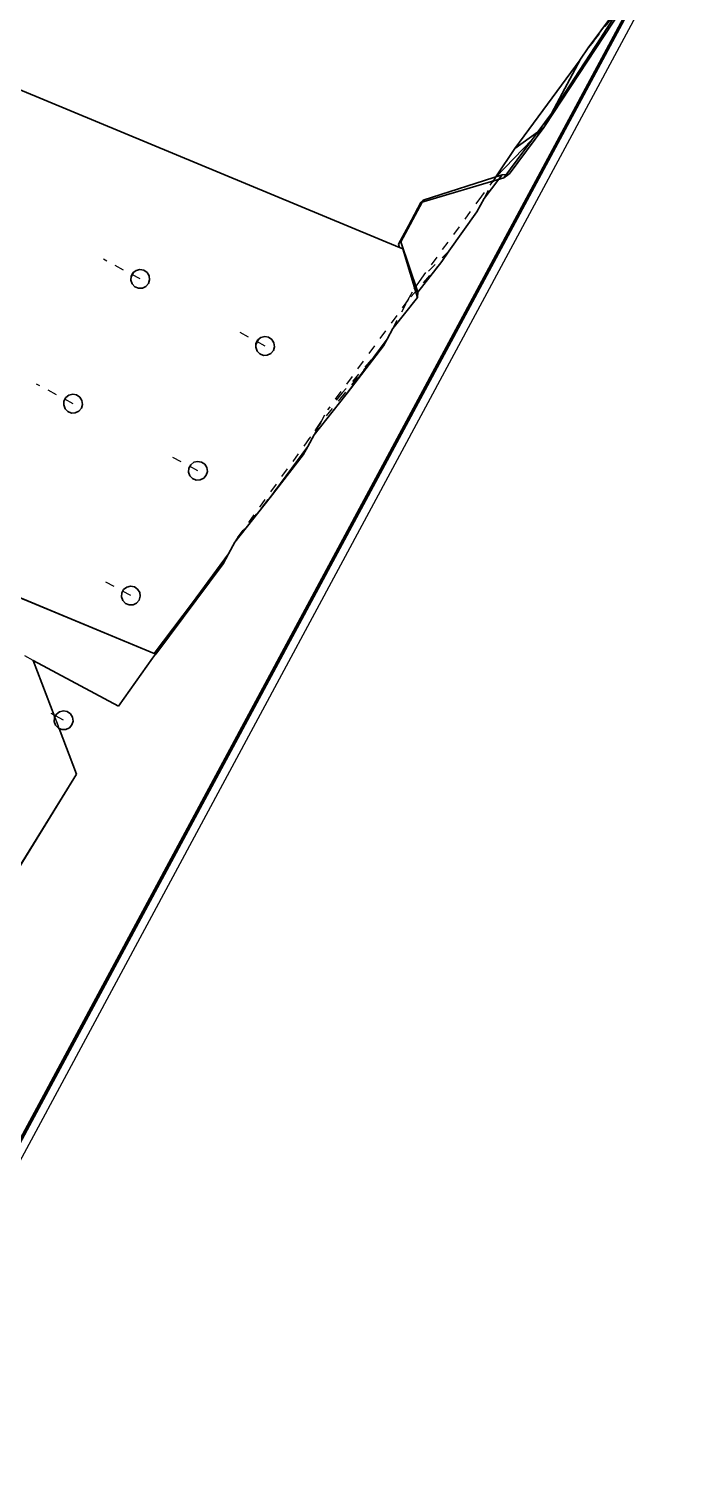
# Model space of a CAD drawing. Header units: metres. Extents: x 2711799 to 2711985, y 1236908 to 1237087.
# Drawn here: x 2711843.4 to 2711850.22, y 1236916.34 to 1236931.69 of the extents above; entities that cross this region are included whole.
import ezdxf

# ---------------------------------------------------------------- set-up
doc = ezdxf.new("R2010")
doc.units = ezdxf.units.M
doc.linetypes.add('AUSGEZOGEN', pattern=[0])
doc.linetypes.add('VERDECKT2_S2', pattern=[0.18, 0.1, -0.08])
for name, color, linetype, lineweight in [('XR$9$Beton Ansicht', 7, 'AUSGEZOGEN', 35), ('XR$9$Beton verdeckt vorne', 7, 'VERDECKT2_S2', 25), ('XR$9$STANDARD_1', 7, 'AUSGEZOGEN', 13)]:
    doc.layers.add(name, color=color, linetype=linetype, lineweight=lineweight)

msp = doc.modelspace()

# ---------------------------------------------------------------- linework, layer by layer
at = {"layer": 'XR$9$Beton Ansicht', "transparency": 33554687}
for p, q in [((2711850.0823, 1236932.5262, 640.05), (2711848.8497, 1236930.6559, 640.05)), ((2711849.7731, 1236932.1094, 640.05), (2711849.3108, 1236931.4865, 640.05)), ((2711849.445, 1236931.5927, 640.05), (2711849.6919, 1236931.979, 640.05)), ((2711841.8061, 1236931.6615, 640.05), (2711847.3165, 1236929.3729, 640.05)), ((2711841.8061, 1236931.6615, 640.05), (2711847.3165, 1236929.3729, 640.05)), ((2711847.3165, 1236929.3729, 640.05), (2711841.8061, 1236931.6615, 640.05)), ((2711849.2217, 1236931.2456, 640.05), (2711849.445, 1236931.5927, 640.05)), ((2711849.3108, 1236931.4865, 640.05), (2711849.2318, 1236931.3665, 640.05)), ((2711849.2288, 1236931.361, 640.05), (2711848.5371, 1236930.4217, 640.05)), ((2711848.9232, 1236930.7925, 640.05), (2711849.2318, 1236931.3665, 640.05)), ((2711848.9232, 1236930.7925, 640.05), (2711849.2217, 1236931.2456, 640.05)), ((2711848.4214, 1236930.1122, 640.05), (2711848.9232, 1236930.7925, 640.05)), ((2711848.8497, 1236930.6559, 640.05), (2711848.8423, 1236930.6421, 640.05)), ((2711848.9232, 1236930.7925, 640.05), (2711848.8497, 1236930.6559, 640.05)), ((2711848.716, 1236930.5117, 640.05), (2711848.3384, 1236930.1216, 640.05)), ((2711848.8423, 1236930.6421, 640.05), (2711848.4758, 1236930.1504, 640.05)), ((2711848.7779, 1236930.5956, 640.05), (2711848.5371, 1236930.4217, 640.05)), ((2711848.5371, 1236930.4217, 640.05), (2711848.3411, 1236930.1322, 640.05)), ((2711847.5436, 1236929.8479, 640.05), (2711848.4214, 1236930.1122, 640.05)), ((2711847.5672, 1236929.8742, 640.05), (2711848.4012, 1236930.1417, 640.05)), ((2711848.4012, 1236930.1417, 640.05), (2711847.5672, 1236929.8742, 640.05)), ((2711848.3662, 1236930.0955, 640.05), (2711848.2122, 1236929.8926, 640.05)), ((2711848.2122, 1236929.8926, 640.05), (2711848.3662, 1236930.0955, 640.05)), ((2711848.3347, 1236930.1204, 640.05), (2711848.3411, 1236930.1322, 640.05)), ((2711848.4471, 1236930.1471, 640.05), (2711848.4012, 1236930.1417, 640.05)), ((2711848.4012, 1236930.1417, 640.05), (2711848.4471, 1236930.1471, 640.05)), ((2711848.4214, 1236930.1122, 640.05), (2711848.4727, 1236930.1483, 640.05)), ((2711848.4727, 1236930.1483, 640.05), (2711848.4214, 1236930.1122, 640.05)), ((2711848.4727, 1236930.1483, 640.05), (2711848.4758, 1236930.1504, 640.05)), ((2711848.4758, 1236930.1504, 640.05), (2711848.4727, 1236930.1483, 640.05)), ((2711848.2122, 1236929.8926, 640.05), (2711848.1358, 1236929.7504, 640.05)), ((2711848.1358, 1236929.7504, 640.05), (2711848.2122, 1236929.8926, 640.05)), ((2711847.3308, 1236929.4344, 640.05), (2711847.5549, 1236929.8513, 640.05)), ((2711847.5549, 1236929.8513, 640.05), (2711847.3308, 1236929.4344, 640.05)), ((2711847.5539, 1236929.851, 640.05), (2711847.4123, 1236929.6039, 640.05)), ((2711847.4123, 1236929.6039, 640.05), (2711847.5539, 1236929.851, 640.05)), ((2711847.4123, 1236929.6039, 640.05), (2711847.5436, 1236929.8479, 640.05)), ((2711847.5672, 1236929.8742, 640.05), (2711847.5436, 1236929.8479, 640.05)), ((2711847.5436, 1236929.8479, 640.05), (2711847.5672, 1236929.8742, 640.05)), ((2711848.1358, 1236929.7504, 640.05), (2711847.8374, 1236929.3329, 640.05)), ((2711847.8374, 1236929.3329, 640.05), (2711848.1358, 1236929.7504, 640.05)), ((2711847.3063, 1236929.407, 640.05), (2711847.4123, 1236929.6039, 640.05)), ((2711847.3063, 1236929.407, 640.05), (2711847.3308, 1236929.4344, 640.05)), ((2711847.3308, 1236929.4344, 640.05), (2711847.3063, 1236929.407, 640.05)), ((2711847.5107, 1236928.9008, 640.05), (2711847.3308, 1236929.4344, 640.05)), ((2711847.3308, 1236929.4344, 640.05), (2711847.5107, 1236928.9008, 640.05)), ((2711847.3165, 1236929.3729, 640.05), (2711847.3063, 1236929.407, 640.05)), ((2711847.3507, 1236929.3588, 640.05), (2711847.3165, 1236929.3729, 640.05)), ((2711847.3165, 1236929.3729, 640.05), (2711847.3507, 1236929.3588, 640.05)), ((2711847.3507, 1236929.3588, 640.05), (2711847.5066, 1236928.8442, 640.05)), ((2711847.5066, 1236928.8442, 640.05), (2711847.3507, 1236929.3588, 640.05)), ((2711847.8374, 1236929.3329, 640.05), (2711847.7651, 1236929.2253, 640.05)), ((2711847.7651, 1236929.2253, 640.05), (2711847.8374, 1236929.3329, 640.05)), ((2711844.4963, 1236929.104, 640.05), (2711844.5292, 1236929.1294, 640.05)), ((2711844.5292, 1236929.1294, 640.05), (2711844.5696, 1236929.1393, 640.05)), ((2711844.5696, 1236929.1393, 640.05), (2711844.6105, 1236929.1319, 640.05)), ((2711844.6105, 1236929.1319, 640.05), (2711844.6448, 1236929.1085, 640.05)), ((2711847.7651, 1236929.2253, 640.05), (2711847.5107, 1236928.9008, 640.05)), ((2711847.5107, 1236928.9008, 640.05), (2711847.7651, 1236929.2253, 640.05)), ((2711844.4735, 1236929.0259, 640.05), (2711844.4766, 1236929.0674, 640.05)), ((2711844.4875, 1236928.9868, 640.05), (2711844.4735, 1236929.0259, 640.05)), ((2711844.4766, 1236929.0674, 640.05), (2711844.4963, 1236929.104, 640.05)), ((2711844.5163, 1236928.9567, 640.05), (2711844.4875, 1236928.9868, 640.05)), ((2711844.6607, 1236928.992, 640.05), (2711844.6338, 1236928.9603, 640.05)), ((2711844.6448, 1236929.1085, 640.05), (2711844.6667, 1236929.0731, 640.05)), ((2711844.6723, 1236929.0319, 640.05), (2711844.6607, 1236928.992, 640.05)), ((2711844.6667, 1236929.0731, 640.05), (2711844.6723, 1236929.0319, 640.05)), ((2711844.5548, 1236928.941, 640.05), (2711844.5163, 1236928.9567, 640.05)), ((2711844.5963, 1236928.9422, 640.05), (2711844.5548, 1236928.941, 640.05)), ((2711844.6338, 1236928.9603, 640.05), (2711844.5963, 1236928.9422, 640.05)), ((2711847.5066, 1236928.8442, 640.05), (2711847.2446, 1236928.5151, 640.05)), ((2711847.2446, 1236928.5151, 640.05), (2711847.5066, 1236928.8442, 640.05)), ((2711847.5107, 1236928.9008, 640.05), (2711847.5066, 1236928.8442, 640.05)), ((2711847.5066, 1236928.8442, 640.05), (2711847.5107, 1236928.9008, 640.05)), ((2711847.2446, 1236928.5151, 640.05), (2711847.1839, 1236928.4023, 640.05)), ((2711847.1839, 1236928.4023, 640.05), (2711847.2446, 1236928.5151, 640.05)), ((2711845.7947, 1236928.3156, 640.05), (2711845.7978, 1236928.3571, 640.05)), ((2711845.7978, 1236928.3571, 640.05), (2711845.8174, 1236928.3937, 640.05)), ((2711845.8174, 1236928.3937, 640.05), (2711845.8503, 1236928.4191, 640.05)), ((2711845.8503, 1236928.4191, 640.05), (2711845.8907, 1236928.429, 640.05)), ((2711845.8907, 1236928.429, 640.05), (2711845.9316, 1236928.4216, 640.05)), ((2711845.9316, 1236928.4216, 640.05), (2711845.966, 1236928.3982, 640.05)), ((2711845.966, 1236928.3982, 640.05), (2711845.9879, 1236928.3628, 640.05)), ((2711845.9879, 1236928.3628, 640.05), (2711845.9935, 1236928.3216, 640.05)), ((2711847.1839, 1236928.4023, 640.05), (2711846.7607, 1236927.8284, 640.05)), ((2711846.7607, 1236927.8284, 640.05), (2711847.1839, 1236928.4023, 640.05)), ((2711847.1839, 1236928.4023, 640.05), (2711847.1463, 1236928.3323, 640.05)), ((2711845.8087, 1236928.2765, 640.05), (2711845.7947, 1236928.3156, 640.05)), ((2711845.8374, 1236928.2464, 640.05), (2711845.8087, 1236928.2765, 640.05)), ((2711845.8759, 1236928.2307, 640.05), (2711845.8374, 1236928.2464, 640.05)), ((2711845.9175, 1236928.2319, 640.05), (2711845.8759, 1236928.2307, 640.05)), ((2711845.955, 1236928.25, 640.05), (2711845.9175, 1236928.2319, 640.05)), ((2711845.9818, 1236928.2817, 640.05), (2711845.955, 1236928.25, 640.05)), ((2711845.9935, 1236928.3216, 640.05), (2711845.9818, 1236928.2817, 640.05)), ((2711847.1463, 1236928.3323, 640.05), (2711846.7607, 1236927.8284, 640.05)), ((2711843.7632, 1236927.7048, 640.05), (2711843.7663, 1236927.7462, 640.05)), ((2711843.7663, 1236927.7462, 640.05), (2711843.786, 1236927.7828, 640.05)), ((2711843.786, 1236927.7828, 640.05), (2711843.8189, 1236927.8083, 640.05)), ((2711843.8189, 1236927.8083, 640.05), (2711843.8593, 1236927.8182, 640.05)), ((2711843.8593, 1236927.8182, 640.05), (2711843.9002, 1236927.8108, 640.05)), ((2711843.9002, 1236927.8108, 640.05), (2711843.9345, 1236927.7873, 640.05)), ((2711843.9345, 1236927.7873, 640.05), (2711843.9564, 1236927.752, 640.05)), ((2711843.9564, 1236927.752, 640.05), (2711843.962, 1236927.7108, 640.05)), ((2711846.7483, 1236927.8129, 640.05), (2711846.4127, 1236927.3902, 640.05)), ((2711846.4127, 1236927.3902, 640.05), (2711846.7483, 1236927.8129, 640.05)), ((2711846.7607, 1236927.8284, 640.05), (2711846.7483, 1236927.8129, 640.05)), ((2711846.7483, 1236927.8129, 640.05), (2711846.7607, 1236927.8284, 640.05)), ((2711843.7772, 1236927.6656, 640.05), (2711843.7632, 1236927.7048, 640.05)), ((2711843.806, 1236927.6356, 640.05), (2711843.7772, 1236927.6656, 640.05)), ((2711843.8445, 1236927.6198, 640.05), (2711843.806, 1236927.6356, 640.05)), ((2711843.886, 1236927.6211, 640.05), (2711843.8445, 1236927.6198, 640.05)), ((2711843.9235, 1236927.6391, 640.05), (2711843.886, 1236927.6211, 640.05)), ((2711843.9504, 1236927.6709, 640.05), (2711843.9235, 1236927.6391, 640.05)), ((2711843.962, 1236927.7108, 640.05), (2711843.9504, 1236927.6709, 640.05)), ((2711839.3667, 1236927.2962, 640.05), (2711844.7215, 1236925.0723, 640.05)), ((2711844.7215, 1236925.0723, 640.05), (2711839.3667, 1236927.2962, 640.05)), ((2711846.4127, 1236927.3902, 640.05), (2711846.3461, 1236927.2663, 640.05)), ((2711846.3461, 1236927.2663, 640.05), (2711846.4127, 1236927.3902, 640.05)), ((2711846.3461, 1236927.2663, 640.05), (2711845.9475, 1236926.7259, 640.05)), ((2711845.9475, 1236926.7259, 640.05), (2711846.3461, 1236927.2663, 640.05)), ((2711846.2983, 1236927.1773, 640.05), (2711845.9475, 1236926.7259, 640.05)), ((2711846.3461, 1236927.2663, 640.05), (2711846.2983, 1236927.1773, 640.05)), ((2711845.0843, 1236926.9944, 640.05), (2711845.0874, 1236927.0359, 640.05)), ((2711845.0984, 1236926.9553, 640.05), (2711845.0843, 1236926.9944, 640.05)), ((2711845.0874, 1236927.0359, 640.05), (2711845.1071, 1236927.0725, 640.05)), ((2711845.1071, 1236927.0725, 640.05), (2711845.14, 1236927.098, 640.05)), ((2711845.14, 1236927.098, 640.05), (2711845.1804, 1236927.1079, 640.05)), ((2711845.1804, 1236927.1079, 640.05), (2711845.2213, 1236927.1004, 640.05)), ((2711845.2213, 1236927.1004, 640.05), (2711845.2557, 1236927.077, 640.05)), ((2711845.2557, 1236927.077, 640.05), (2711845.2776, 1236927.0417, 640.05)), ((2711845.2832, 1236927.0005, 640.05), (2711845.2715, 1236926.9605, 640.05)), ((2711845.2776, 1236927.0417, 640.05), (2711845.2832, 1236927.0005, 640.05)), ((2711845.1271, 1236926.9253, 640.05), (2711845.0984, 1236926.9553, 640.05)), ((2711845.1656, 1236926.9095, 640.05), (2711845.1271, 1236926.9253, 640.05)), ((2711845.2072, 1236926.9108, 640.05), (2711845.1656, 1236926.9095, 640.05)), ((2711845.2446, 1236926.9288, 640.05), (2711845.2072, 1236926.9108, 640.05)), ((2711845.2715, 1236926.9605, 640.05), (2711845.2446, 1236926.9288, 640.05)), ((2711845.9475, 1236926.7259, 640.05), (2711845.5741, 1236926.2527, 640.05)), ((2711845.5741, 1236926.2527, 640.05), (2711845.9475, 1236926.7259, 640.05)), ((2711845.5741, 1236926.2527, 640.05), (2711845.5082, 1236926.1301, 640.05)), ((2711845.5082, 1236926.1301, 640.05), (2711845.5741, 1236926.2527, 640.05)), ((2711845.5082, 1236926.1301, 640.05), (2711845.1243, 1236925.6096, 640.05)), ((2711845.1243, 1236925.6096, 640.05), (2711845.5082, 1236926.1301, 640.05)), ((2711845.5082, 1236926.1301, 640.05), (2711845.4503, 1236926.0224, 640.05)), ((2711845.4503, 1236926.0224, 640.05), (2711844.737, 1236925.0658, 640.05)), ((2711844.3771, 1236925.7147, 640.05), (2711844.3968, 1236925.7514, 640.05)), ((2711844.3968, 1236925.7514, 640.05), (2711844.4297, 1236925.7768, 640.05)), ((2711844.4297, 1236925.7768, 640.05), (2711844.4701, 1236925.7867, 640.05)), ((2711844.4701, 1236925.7867, 640.05), (2711844.511, 1236925.7793, 640.05)), ((2711844.511, 1236925.7793, 640.05), (2711844.5454, 1236925.7559, 640.05)), ((2711844.5454, 1236925.7559, 640.05), (2711844.5673, 1236925.7205, 640.05)), ((2711844.374, 1236925.6733, 640.05), (2711844.3771, 1236925.7147, 640.05)), ((2711844.3881, 1236925.6341, 640.05), (2711844.374, 1236925.6733, 640.05)), ((2711844.4168, 1236925.6041, 640.05), (2711844.3881, 1236925.6341, 640.05)), ((2711844.4553, 1236925.5883, 640.05), (2711844.4168, 1236925.6041, 640.05)), ((2711844.5343, 1236925.6077, 640.05), (2711844.4969, 1236925.5896, 640.05)), ((2711844.5612, 1236925.6394, 640.05), (2711844.5343, 1236925.6077, 640.05)), ((2711844.5729, 1236925.6793, 640.05), (2711844.5612, 1236925.6394, 640.05)), ((2711844.5673, 1236925.7205, 640.05), (2711844.5729, 1236925.6793, 640.05)), ((2711845.1243, 1236925.6096, 640.05), (2711844.7215, 1236925.0723, 640.05)), ((2711844.7215, 1236925.0723, 640.05), (2711845.1243, 1236925.6096, 640.05)), ((2711844.4969, 1236925.5896, 640.05), (2711844.4553, 1236925.5883, 640.05)), ((2711844.3437, 1236924.5153, 640.05), (2711843.4412, 1236925.0006, 640.05)), ((2711843.4412, 1236925.0006, 640.05), (2711843.67, 1236924.3994, 640.05)), ((2711843.4412, 1236925.0006, 640.05), (2711844.3437, 1236924.5153, 640.05)), ((2711843.67, 1236924.3994, 640.05), (2711843.4412, 1236925.0006, 640.05)), ((2711844.7028, 1236925.0251, 640.05), (2711844.3437, 1236924.5153, 640.05)), ((2711844.3437, 1236924.5153, 640.05), (2711844.7028, 1236925.0251, 640.05)), ((2711844.7339, 1236925.0671, 640.05), (2711844.7028, 1236925.0251, 640.05)), ((2711844.7028, 1236925.0251, 640.05), (2711844.7339, 1236925.0671, 640.05)), ((2711844.7215, 1236925.0723, 640.05), (2711844.737, 1236925.0658, 640.05)), ((2711844.737, 1236925.0658, 640.05), (2711844.7215, 1236925.0723, 640.05)), ((2711843.6767, 1236924.4119, 640.05), (2711843.6623, 1236924.4196, 640.05)), ((2711843.6637, 1236924.3521, 640.05), (2711843.6668, 1236924.3936, 640.05)), ((2711843.6668, 1236924.3936, 640.05), (2711843.6865, 1236924.4302, 640.05)), ((2711843.6865, 1236924.4302, 640.05), (2711843.7194, 1236924.4557, 640.05)), ((2711843.7194, 1236924.4557, 640.05), (2711843.7598, 1236924.4655, 640.05)), ((2711843.7598, 1236924.4655, 640.05), (2711843.8007, 1236924.4581, 640.05)), ((2711843.8007, 1236924.4581, 640.05), (2711843.8351, 1236924.4347, 640.05)), ((2711843.8351, 1236924.4347, 640.05), (2711843.8569, 1236924.3994, 640.05)), ((2711843.8569, 1236924.3994, 640.05), (2711843.8625, 1236924.3581, 640.05)), ((2711843.6778, 1236924.313, 640.05), (2711843.6637, 1236924.3521, 640.05)), ((2711843.7065, 1236924.2829, 640.05), (2711843.6778, 1236924.313, 640.05)), ((2711843.745, 1236924.2672, 640.05), (2711843.7065, 1236924.2829, 640.05)), ((2711843.7157, 1236924.2792, 640.05), (2711843.9, 1236923.7951, 640.05)), ((2711843.9, 1236923.7951, 640.05), (2711843.7157, 1236924.2792, 640.05)), ((2711843.7866, 1236924.2684, 640.05), (2711843.745, 1236924.2672, 640.05)), ((2711843.824, 1236924.2865, 640.05), (2711843.7866, 1236924.2684, 640.05)), ((2711843.8509, 1236924.3182, 640.05), (2711843.824, 1236924.2865, 640.05)), ((2711843.8625, 1236924.3581, 640.05), (2711843.8509, 1236924.3182, 640.05)), ((2711843.9, 1236923.7951, 640.05), (2711843.0091, 1236922.3488, 640.05)), ((2711843.9, 1236923.7951, 640.05), (2711843.2219, 1236922.6985, 640.05)), ((2711843.2219, 1236922.6985, 640.05), (2711843.9, 1236923.7951, 640.05))]:
    msp.add_line(p, q, dxfattribs=at)
at = {"layer": 'XR$9$Beton Ansicht', "color": 7, "linetype": 'AUSGEZOGEN', "lineweight": 35, "transparency": 33554687}
for p, q in [((2711850.0823, 1236932.5262, 640.05), (2711848.8497, 1236930.6559, 640.05)), ((2711849.7731, 1236932.1094, 640.05), (2711849.3108, 1236931.4865, 640.05)), ((2711849.445, 1236931.5927, 640.05), (2711849.6919, 1236931.979, 640.05)), ((2711841.8061, 1236931.6615, 640.05), (2711847.3165, 1236929.3729, 640.05)), ((2711841.8061, 1236931.6615, 640.05), (2711847.3165, 1236929.3729, 640.05)), ((2711847.3165, 1236929.3729, 640.05), (2711841.8061, 1236931.6615, 640.05)), ((2711849.2217, 1236931.2456, 640.05), (2711849.445, 1236931.5927, 640.05)), ((2711849.3108, 1236931.4865, 640.05), (2711849.2318, 1236931.3665, 640.05)), ((2711849.2288, 1236931.361, 640.05), (2711848.5371, 1236930.4217, 640.05)), ((2711848.9232, 1236930.7925, 640.05), (2711849.2318, 1236931.3665, 640.05)), ((2711848.9232, 1236930.7925, 640.05), (2711849.2217, 1236931.2456, 640.05)), ((2711848.4214, 1236930.1122, 640.05), (2711848.9232, 1236930.7925, 640.05)), ((2711848.8497, 1236930.6559, 640.05), (2711848.8423, 1236930.6421, 640.05)), ((2711848.9232, 1236930.7925, 640.05), (2711848.8497, 1236930.6559, 640.05)), ((2711848.716, 1236930.5117, 640.05), (2711848.3384, 1236930.1216, 640.05)), ((2711848.8423, 1236930.6421, 640.05), (2711848.4758, 1236930.1504, 640.05)), ((2711848.7779, 1236930.5956, 640.05), (2711848.5371, 1236930.4217, 640.05)), ((2711848.5371, 1236930.4217, 640.05), (2711848.3411, 1236930.1322, 640.05)), ((2711847.5436, 1236929.8479, 640.05), (2711848.4214, 1236930.1122, 640.05)), ((2711847.5672, 1236929.8742, 640.05), (2711848.4012, 1236930.1417, 640.05)), ((2711848.4012, 1236930.1417, 640.05), (2711847.5672, 1236929.8742, 640.05)), ((2711848.3662, 1236930.0955, 640.05), (2711848.2122, 1236929.8926, 640.05)), ((2711848.2122, 1236929.8926, 640.05), (2711848.3662, 1236930.0955, 640.05)), ((2711848.3347, 1236930.1204, 640.05), (2711848.3411, 1236930.1322, 640.05)), ((2711848.4471, 1236930.1471, 640.05), (2711848.4012, 1236930.1417, 640.05)), ((2711848.4012, 1236930.1417, 640.05), (2711848.4471, 1236930.1471, 640.05)), ((2711848.4214, 1236930.1122, 640.05), (2711848.4727, 1236930.1483, 640.05)), ((2711848.4727, 1236930.1483, 640.05), (2711848.4214, 1236930.1122, 640.05)), ((2711848.4727, 1236930.1483, 640.05), (2711848.4758, 1236930.1504, 640.05)), ((2711848.4758, 1236930.1504, 640.05), (2711848.4727, 1236930.1483, 640.05)), ((2711848.2122, 1236929.8926, 640.05), (2711848.1358, 1236929.7504, 640.05)), ((2711848.1358, 1236929.7504, 640.05), (2711848.2122, 1236929.8926, 640.05)), ((2711847.3308, 1236929.4344, 640.05), (2711847.5549, 1236929.8513, 640.05)), ((2711847.5549, 1236929.8513, 640.05), (2711847.3308, 1236929.4344, 640.05)), ((2711847.5539, 1236929.851, 640.05), (2711847.4123, 1236929.6039, 640.05)), ((2711847.4123, 1236929.6039, 640.05), (2711847.5539, 1236929.851, 640.05)), ((2711847.4123, 1236929.6039, 640.05), (2711847.5436, 1236929.8479, 640.05)), ((2711847.5672, 1236929.8742, 640.05), (2711847.5436, 1236929.8479, 640.05)), ((2711847.5436, 1236929.8479, 640.05), (2711847.5672, 1236929.8742, 640.05)), ((2711848.1358, 1236929.7504, 640.05), (2711847.8374, 1236929.3329, 640.05)), ((2711847.8374, 1236929.3329, 640.05), (2711848.1358, 1236929.7504, 640.05)), ((2711847.3063, 1236929.407, 640.05), (2711847.4123, 1236929.6039, 640.05)), ((2711847.3063, 1236929.407, 640.05), (2711847.3308, 1236929.4344, 640.05)), ((2711847.3308, 1236929.4344, 640.05), (2711847.3063, 1236929.407, 640.05)), ((2711847.5107, 1236928.9008, 640.05), (2711847.3308, 1236929.4344, 640.05)), ((2711847.3308, 1236929.4344, 640.05), (2711847.5107, 1236928.9008, 640.05)), ((2711847.3165, 1236929.3729, 640.05), (2711847.3063, 1236929.407, 640.05)), ((2711847.3507, 1236929.3588, 640.05), (2711847.3165, 1236929.3729, 640.05)), ((2711847.3165, 1236929.3729, 640.05), (2711847.3507, 1236929.3588, 640.05)), ((2711847.3507, 1236929.3588, 640.05), (2711847.5066, 1236928.8442, 640.05)), ((2711847.5066, 1236928.8442, 640.05), (2711847.3507, 1236929.3588, 640.05)), ((2711847.8374, 1236929.3329, 640.05), (2711847.7651, 1236929.2253, 640.05)), ((2711847.7651, 1236929.2253, 640.05), (2711847.8374, 1236929.3329, 640.05)), ((2711844.4963, 1236929.104, 640.05), (2711844.5292, 1236929.1294, 640.05)), ((2711844.5292, 1236929.1294, 640.05), (2711844.5696, 1236929.1393, 640.05)), ((2711844.5696, 1236929.1393, 640.05), (2711844.6105, 1236929.1319, 640.05)), ((2711844.6105, 1236929.1319, 640.05), (2711844.6448, 1236929.1085, 640.05)), ((2711847.7651, 1236929.2253, 640.05), (2711847.5107, 1236928.9008, 640.05)), ((2711847.5107, 1236928.9008, 640.05), (2711847.7651, 1236929.2253, 640.05)), ((2711844.4735, 1236929.0259, 640.05), (2711844.4766, 1236929.0674, 640.05)), ((2711844.4875, 1236928.9868, 640.05), (2711844.4735, 1236929.0259, 640.05)), ((2711844.4766, 1236929.0674, 640.05), (2711844.4963, 1236929.104, 640.05)), ((2711844.5163, 1236928.9567, 640.05), (2711844.4875, 1236928.9868, 640.05)), ((2711844.6607, 1236928.992, 640.05), (2711844.6338, 1236928.9603, 640.05)), ((2711844.6448, 1236929.1085, 640.05), (2711844.6667, 1236929.0731, 640.05)), ((2711844.6723, 1236929.0319, 640.05), (2711844.6607, 1236928.992, 640.05)), ((2711844.6667, 1236929.0731, 640.05), (2711844.6723, 1236929.0319, 640.05)), ((2711844.5548, 1236928.941, 640.05), (2711844.5163, 1236928.9567, 640.05)), ((2711844.5963, 1236928.9422, 640.05), (2711844.5548, 1236928.941, 640.05)), ((2711844.6338, 1236928.9603, 640.05), (2711844.5963, 1236928.9422, 640.05)), ((2711847.5066, 1236928.8442, 640.05), (2711847.2446, 1236928.5151, 640.05)), ((2711847.2446, 1236928.5151, 640.05), (2711847.5066, 1236928.8442, 640.05)), ((2711847.5107, 1236928.9008, 640.05), (2711847.5066, 1236928.8442, 640.05)), ((2711847.5066, 1236928.8442, 640.05), (2711847.5107, 1236928.9008, 640.05)), ((2711847.2446, 1236928.5151, 640.05), (2711847.1839, 1236928.4023, 640.05)), ((2711847.1839, 1236928.4023, 640.05), (2711847.2446, 1236928.5151, 640.05)), ((2711845.7947, 1236928.3156, 640.05), (2711845.7978, 1236928.3571, 640.05)), ((2711845.7978, 1236928.3571, 640.05), (2711845.8174, 1236928.3937, 640.05)), ((2711845.8174, 1236928.3937, 640.05), (2711845.8503, 1236928.4191, 640.05)), ((2711845.8503, 1236928.4191, 640.05), (2711845.8907, 1236928.429, 640.05)), ((2711845.8907, 1236928.429, 640.05), (2711845.9316, 1236928.4216, 640.05)), ((2711845.9316, 1236928.4216, 640.05), (2711845.966, 1236928.3982, 640.05)), ((2711845.966, 1236928.3982, 640.05), (2711845.9879, 1236928.3628, 640.05)), ((2711845.9879, 1236928.3628, 640.05), (2711845.9935, 1236928.3216, 640.05)), ((2711847.1839, 1236928.4023, 640.05), (2711846.7607, 1236927.8284, 640.05)), ((2711846.7607, 1236927.8284, 640.05), (2711847.1839, 1236928.4023, 640.05)), ((2711847.1839, 1236928.4023, 640.05), (2711847.1463, 1236928.3323, 640.05)), ((2711845.8087, 1236928.2765, 640.05), (2711845.7947, 1236928.3156, 640.05)), ((2711845.8374, 1236928.2464, 640.05), (2711845.8087, 1236928.2765, 640.05)), ((2711845.8759, 1236928.2307, 640.05), (2711845.8374, 1236928.2464, 640.05)), ((2711845.9175, 1236928.2319, 640.05), (2711845.8759, 1236928.2307, 640.05)), ((2711845.955, 1236928.25, 640.05), (2711845.9175, 1236928.2319, 640.05)), ((2711845.9818, 1236928.2817, 640.05), (2711845.955, 1236928.25, 640.05)), ((2711845.9935, 1236928.3216, 640.05), (2711845.9818, 1236928.2817, 640.05)), ((2711847.1463, 1236928.3323, 640.05), (2711846.7607, 1236927.8284, 640.05)), ((2711843.7632, 1236927.7048, 640.05), (2711843.7663, 1236927.7462, 640.05)), ((2711843.7663, 1236927.7462, 640.05), (2711843.786, 1236927.7828, 640.05)), ((2711843.786, 1236927.7828, 640.05), (2711843.8189, 1236927.8083, 640.05)), ((2711843.8189, 1236927.8083, 640.05), (2711843.8593, 1236927.8182, 640.05)), ((2711843.8593, 1236927.8182, 640.05), (2711843.9002, 1236927.8108, 640.05)), ((2711843.9002, 1236927.8108, 640.05), (2711843.9345, 1236927.7873, 640.05)), ((2711843.9345, 1236927.7873, 640.05), (2711843.9564, 1236927.752, 640.05)), ((2711843.9564, 1236927.752, 640.05), (2711843.962, 1236927.7108, 640.05)), ((2711846.7483, 1236927.8129, 640.05), (2711846.4127, 1236927.3902, 640.05)), ((2711846.4127, 1236927.3902, 640.05), (2711846.7483, 1236927.8129, 640.05)), ((2711846.7607, 1236927.8284, 640.05), (2711846.7483, 1236927.8129, 640.05)), ((2711846.7483, 1236927.8129, 640.05), (2711846.7607, 1236927.8284, 640.05)), ((2711843.7772, 1236927.6656, 640.05), (2711843.7632, 1236927.7048, 640.05)), ((2711843.806, 1236927.6356, 640.05), (2711843.7772, 1236927.6656, 640.05)), ((2711843.8445, 1236927.6198, 640.05), (2711843.806, 1236927.6356, 640.05)), ((2711843.886, 1236927.6211, 640.05), (2711843.8445, 1236927.6198, 640.05)), ((2711843.9235, 1236927.6391, 640.05), (2711843.886, 1236927.6211, 640.05)), ((2711843.9504, 1236927.6709, 640.05), (2711843.9235, 1236927.6391, 640.05)), ((2711843.962, 1236927.7108, 640.05), (2711843.9504, 1236927.6709, 640.05)), ((2711839.3667, 1236927.2962, 640.05), (2711844.7215, 1236925.0723, 640.05)), ((2711844.7215, 1236925.0723, 640.05), (2711839.3667, 1236927.2962, 640.05)), ((2711846.4127, 1236927.3902, 640.05), (2711846.3461, 1236927.2663, 640.05)), ((2711846.3461, 1236927.2663, 640.05), (2711846.4127, 1236927.3902, 640.05)), ((2711846.3461, 1236927.2663, 640.05), (2711845.9475, 1236926.7259, 640.05)), ((2711845.9475, 1236926.7259, 640.05), (2711846.3461, 1236927.2663, 640.05)), ((2711846.2983, 1236927.1773, 640.05), (2711845.9475, 1236926.7259, 640.05)), ((2711846.3461, 1236927.2663, 640.05), (2711846.2983, 1236927.1773, 640.05)), ((2711845.0843, 1236926.9944, 640.05), (2711845.0874, 1236927.0359, 640.05)), ((2711845.0984, 1236926.9553, 640.05), (2711845.0843, 1236926.9944, 640.05)), ((2711845.0874, 1236927.0359, 640.05), (2711845.1071, 1236927.0725, 640.05)), ((2711845.1071, 1236927.0725, 640.05), (2711845.14, 1236927.098, 640.05)), ((2711845.14, 1236927.098, 640.05), (2711845.1804, 1236927.1079, 640.05)), ((2711845.1804, 1236927.1079, 640.05), (2711845.2213, 1236927.1004, 640.05)), ((2711845.2213, 1236927.1004, 640.05), (2711845.2557, 1236927.077, 640.05)), ((2711845.2557, 1236927.077, 640.05), (2711845.2776, 1236927.0417, 640.05)), ((2711845.2832, 1236927.0005, 640.05), (2711845.2715, 1236926.9605, 640.05)), ((2711845.2776, 1236927.0417, 640.05), (2711845.2832, 1236927.0005, 640.05)), ((2711845.1271, 1236926.9253, 640.05), (2711845.0984, 1236926.9553, 640.05)), ((2711845.1656, 1236926.9095, 640.05), (2711845.1271, 1236926.9253, 640.05)), ((2711845.2072, 1236926.9108, 640.05), (2711845.1656, 1236926.9095, 640.05)), ((2711845.2446, 1236926.9288, 640.05), (2711845.2072, 1236926.9108, 640.05)), ((2711845.2715, 1236926.9605, 640.05), (2711845.2446, 1236926.9288, 640.05)), ((2711845.9475, 1236926.7259, 640.05), (2711845.5741, 1236926.2527, 640.05)), ((2711845.5741, 1236926.2527, 640.05), (2711845.9475, 1236926.7259, 640.05)), ((2711845.5741, 1236926.2527, 640.05), (2711845.5082, 1236926.1301, 640.05)), ((2711845.5082, 1236926.1301, 640.05), (2711845.5741, 1236926.2527, 640.05)), ((2711845.5082, 1236926.1301, 640.05), (2711845.1243, 1236925.6096, 640.05)), ((2711845.1243, 1236925.6096, 640.05), (2711845.5082, 1236926.1301, 640.05)), ((2711845.5082, 1236926.1301, 640.05), (2711845.4503, 1236926.0224, 640.05)), ((2711845.4503, 1236926.0224, 640.05), (2711844.737, 1236925.0658, 640.05)), ((2711844.3771, 1236925.7147, 640.05), (2711844.3968, 1236925.7514, 640.05)), ((2711844.3968, 1236925.7514, 640.05), (2711844.4297, 1236925.7768, 640.05)), ((2711844.4297, 1236925.7768, 640.05), (2711844.4701, 1236925.7867, 640.05)), ((2711844.4701, 1236925.7867, 640.05), (2711844.511, 1236925.7793, 640.05)), ((2711844.511, 1236925.7793, 640.05), (2711844.5454, 1236925.7559, 640.05)), ((2711844.5454, 1236925.7559, 640.05), (2711844.5673, 1236925.7205, 640.05)), ((2711844.374, 1236925.6733, 640.05), (2711844.3771, 1236925.7147, 640.05)), ((2711844.3881, 1236925.6341, 640.05), (2711844.374, 1236925.6733, 640.05)), ((2711844.4168, 1236925.6041, 640.05), (2711844.3881, 1236925.6341, 640.05)), ((2711844.4553, 1236925.5883, 640.05), (2711844.4168, 1236925.6041, 640.05)), ((2711844.5343, 1236925.6077, 640.05), (2711844.4969, 1236925.5896, 640.05)), ((2711844.5612, 1236925.6394, 640.05), (2711844.5343, 1236925.6077, 640.05)), ((2711844.5729, 1236925.6793, 640.05), (2711844.5612, 1236925.6394, 640.05)), ((2711844.5673, 1236925.7205, 640.05), (2711844.5729, 1236925.6793, 640.05)), ((2711845.1243, 1236925.6096, 640.05), (2711844.7215, 1236925.0723, 640.05)), ((2711844.7215, 1236925.0723, 640.05), (2711845.1243, 1236925.6096, 640.05)), ((2711844.4969, 1236925.5896, 640.05), (2711844.4553, 1236925.5883, 640.05)), ((2711844.3437, 1236924.5153, 640.05), (2711843.4412, 1236925.0006, 640.05)), ((2711843.4412, 1236925.0006, 640.05), (2711843.67, 1236924.3994, 640.05)), ((2711843.4412, 1236925.0006, 640.05), (2711844.3437, 1236924.5153, 640.05)), ((2711843.67, 1236924.3994, 640.05), (2711843.4412, 1236925.0006, 640.05)), ((2711844.7028, 1236925.0251, 640.05), (2711844.3437, 1236924.5153, 640.05)), ((2711844.3437, 1236924.5153, 640.05), (2711844.7028, 1236925.0251, 640.05)), ((2711844.7339, 1236925.0671, 640.05), (2711844.7028, 1236925.0251, 640.05)), ((2711844.7028, 1236925.0251, 640.05), (2711844.7339, 1236925.0671, 640.05)), ((2711844.7215, 1236925.0723, 640.05), (2711844.737, 1236925.0658, 640.05)), ((2711844.737, 1236925.0658, 640.05), (2711844.7215, 1236925.0723, 640.05)), ((2711843.6767, 1236924.4119, 640.05), (2711843.6623, 1236924.4196, 640.05)), ((2711843.6637, 1236924.3521, 640.05), (2711843.6668, 1236924.3936, 640.05)), ((2711843.6668, 1236924.3936, 640.05), (2711843.6865, 1236924.4302, 640.05)), ((2711843.6865, 1236924.4302, 640.05), (2711843.7194, 1236924.4557, 640.05)), ((2711843.7194, 1236924.4557, 640.05), (2711843.7598, 1236924.4655, 640.05)), ((2711843.7598, 1236924.4655, 640.05), (2711843.8007, 1236924.4581, 640.05)), ((2711843.8007, 1236924.4581, 640.05), (2711843.8351, 1236924.4347, 640.05)), ((2711843.8351, 1236924.4347, 640.05), (2711843.8569, 1236924.3994, 640.05)), ((2711843.8569, 1236924.3994, 640.05), (2711843.8625, 1236924.3581, 640.05)), ((2711843.6778, 1236924.313, 640.05), (2711843.6637, 1236924.3521, 640.05)), ((2711843.7065, 1236924.2829, 640.05), (2711843.6778, 1236924.313, 640.05)), ((2711843.745, 1236924.2672, 640.05), (2711843.7065, 1236924.2829, 640.05)), ((2711843.7157, 1236924.2792, 640.05), (2711843.9, 1236923.7951, 640.05)), ((2711843.9, 1236923.7951, 640.05), (2711843.7157, 1236924.2792, 640.05)), ((2711843.7866, 1236924.2684, 640.05), (2711843.745, 1236924.2672, 640.05)), ((2711843.824, 1236924.2865, 640.05), (2711843.7866, 1236924.2684, 640.05)), ((2711843.8509, 1236924.3182, 640.05), (2711843.824, 1236924.2865, 640.05)), ((2711843.8625, 1236924.3581, 640.05), (2711843.8509, 1236924.3182, 640.05)), ((2711843.9, 1236923.7951, 640.05), (2711843.0091, 1236922.3488, 640.05)), ((2711843.9, 1236923.7951, 640.05), (2711843.2219, 1236922.6985, 640.05)), ((2711843.2219, 1236922.6985, 640.05), (2711843.9, 1236923.7951, 640.05))]:
    msp.add_line(p, q, dxfattribs=at)
at = {"layer": 'XR$9$Beton verdeckt vorne', "transparency": 33554687}
for p, q in [((2711849.3692, 1236931.5556, 640.05), (2711849.806, 1236932.1069, 640.05)), ((2711849.4786, 1236931.7126, 640.05), (2711849.3692, 1236931.5556, 640.05)), ((2711849.3692, 1236931.5556, 640.05), (2711849.3108, 1236931.4865, 640.05)), ((2711848.8423, 1236930.6421, 640.05), (2711848.716, 1236930.5117, 640.05)), ((2711848.8423, 1236930.6421, 640.05), (2711848.7779, 1236930.5956, 640.05)), ((2711848.3316, 1236930.1145, 640.05), (2711848.183, 1236929.9148, 640.05)), ((2711848.2122, 1236929.8926, 640.05), (2711848.3316, 1236930.1145, 640.05)), ((2711848.333, 1236930.1171, 640.05), (2711848.3225, 1236930.1024, 640.05)), ((2711848.3384, 1236930.1216, 640.05), (2711848.3316, 1236930.1145, 640.05)), ((2711848.3316, 1236930.1145, 640.05), (2711848.3347, 1236930.1204, 640.05)), ((2711848.4012, 1236930.1417, 640.05), (2711848.3662, 1236930.0955, 640.05)), ((2711848.3662, 1236930.0955, 640.05), (2711848.4012, 1236930.1417, 640.05)), ((2711848.4741, 1236930.1502, 640.05), (2711848.4471, 1236930.1471, 640.05)), ((2711848.4471, 1236930.1471, 640.05), (2711848.4741, 1236930.1502, 640.05)), ((2711848.4758, 1236930.1504, 640.05), (2711848.4741, 1236930.1502, 640.05)), ((2711848.4741, 1236930.1502, 640.05), (2711848.4758, 1236930.1504, 640.05)), ((2711848.183, 1236929.9148, 640.05), (2711847.5482, 1236929.0484, 640.05)), ((2711847.5672, 1236929.8742, 640.05), (2711847.5539, 1236929.851, 640.05)), ((2711847.5539, 1236929.851, 640.05), (2711847.5672, 1236929.8742, 640.05)), ((2711847.5549, 1236929.8513, 640.05), (2711847.5672, 1236929.8742, 640.05)), ((2711847.5672, 1236929.8742, 640.05), (2711847.5549, 1236929.8513, 640.05)), ((2711847.8374, 1236929.3329, 640.05), (2711847.5482, 1236929.0484, 640.05)), ((2711844.5725, 1236929.0394, 640.05), (2711844.1854, 1236929.2475, 640.05)), ((2711847.7651, 1236929.2253, 640.05), (2711847.4052, 1236928.8139, 640.05)), ((2711844.4753, 1236929.0499, 640.05), (2711844.5102, 1236929.1147, 640.05)), ((2711847.5482, 1236929.0484, 640.05), (2711847.4765, 1236928.9436, 640.05)), ((2711847.4052, 1236928.8139, 640.05), (2711846.5535, 1236927.6521, 640.05)), ((2711847.2446, 1236928.5151, 640.05), (2711847.4052, 1236928.8139, 640.05)), ((2711847.4127, 1236928.8278, 640.05), (2711847.3395, 1236928.7243, 640.05)), ((2711847.4052, 1236928.8139, 640.05), (2711847.4693, 1236928.9331, 640.05)), ((2711847.4765, 1236928.9436, 640.05), (2711847.4693, 1236928.9331, 640.05)), ((2711845.8937, 1236928.3291, 640.05), (2711845.5547, 1236928.5114, 640.05)), ((2711845.7964, 1236928.3396, 640.05), (2711845.8313, 1236928.4044, 640.05)), ((2711847.1463, 1236928.3323, 640.05), (2711846.7111, 1236927.8329, 640.05)), ((2711847.1463, 1236928.3323, 640.05), (2711846.9987, 1236928.1512, 640.05)), ((2711846.9987, 1236928.1512, 640.05), (2711846.7308, 1236927.8224, 640.05)), ((2711843.8622, 1236927.7183, 640.05), (2711843.4751, 1236927.9264, 640.05)), ((2711846.7308, 1236927.8224, 640.05), (2711846.4789, 1236927.5132, 640.05)), ((2711846.7111, 1236927.8329, 640.05), (2711846.5535, 1236927.6521, 640.05)), ((2711846.4789, 1236927.5132, 640.05), (2711846.5535, 1236927.6521, 640.05)), ((2711846.4789, 1236927.5132, 640.05), (2711845.5948, 1236926.2912, 640.05)), ((2711846.4889, 1236927.5318, 640.05), (2711846.3475, 1236927.3316, 640.05)), ((2711846.4127, 1236927.3902, 640.05), (2711846.4789, 1236927.5132, 640.05)), ((2711843.4412, 1236925.0006, 640.05), (2711839.3212, 1236927.2156, 640.05)), ((2711845.1834, 1236927.0079, 640.05), (2711844.8444, 1236927.1902, 640.05)), ((2711846.2983, 1236927.1773, 640.05), (2711846.048, 1236926.8621, 640.05)), ((2711846.048, 1236926.8621, 640.05), (2711845.5948, 1236926.2912, 640.05)), ((2711845.5948, 1236926.2912, 640.05), (2711845.5741, 1236926.2527, 640.05)), ((2711845.4977, 1236926.1106, 640.05), (2711844.8688, 1236925.2607, 640.05)), ((2711844.473, 1236925.6868, 640.05), (2711844.134, 1236925.8691, 640.05)), ((2711844.8688, 1236925.2607, 640.05), (2711844.7028, 1236925.0251, 640.05)), ((2711843.6623, 1236924.4196, 640.05), (2711843.6321, 1236924.4359, 640.05)), ((2711843.67, 1236924.3994, 640.05), (2711843.7157, 1236924.2792, 640.05)), ((2711843.7157, 1236924.2792, 640.05), (2711843.67, 1236924.3994, 640.05)), ((2711843.7627, 1236924.3656, 640.05), (2711843.6767, 1236924.4119, 640.05))]:
    msp.add_line(p, q, dxfattribs=at)
at = {"layer": 'XR$9$Beton verdeckt vorne', "color": 7, "linetype": 'VERDECKT2_S2', "lineweight": 25, "transparency": 33554687}
for p, q in [((2711849.3692, 1236931.5556, 640.05), (2711849.806, 1236932.1069, 640.05)), ((2711849.4786, 1236931.7126, 640.05), (2711849.3692, 1236931.5556, 640.05)), ((2711849.3692, 1236931.5556, 640.05), (2711849.3108, 1236931.4865, 640.05)), ((2711848.8423, 1236930.6421, 640.05), (2711848.716, 1236930.5117, 640.05)), ((2711848.8423, 1236930.6421, 640.05), (2711848.7779, 1236930.5956, 640.05)), ((2711848.3316, 1236930.1145, 640.05), (2711848.183, 1236929.9148, 640.05)), ((2711848.2122, 1236929.8926, 640.05), (2711848.3316, 1236930.1145, 640.05)), ((2711848.333, 1236930.1171, 640.05), (2711848.3225, 1236930.1024, 640.05)), ((2711848.3384, 1236930.1216, 640.05), (2711848.3316, 1236930.1145, 640.05)), ((2711848.3316, 1236930.1145, 640.05), (2711848.3347, 1236930.1204, 640.05)), ((2711848.4012, 1236930.1417, 640.05), (2711848.3662, 1236930.0955, 640.05)), ((2711848.3662, 1236930.0955, 640.05), (2711848.4012, 1236930.1417, 640.05)), ((2711848.4741, 1236930.1502, 640.05), (2711848.4471, 1236930.1471, 640.05)), ((2711848.4471, 1236930.1471, 640.05), (2711848.4741, 1236930.1502, 640.05)), ((2711848.4758, 1236930.1504, 640.05), (2711848.4741, 1236930.1502, 640.05)), ((2711848.4741, 1236930.1502, 640.05), (2711848.4758, 1236930.1504, 640.05)), ((2711848.183, 1236929.9148, 640.05), (2711847.5482, 1236929.0484, 640.05)), ((2711847.5672, 1236929.8742, 640.05), (2711847.5539, 1236929.851, 640.05)), ((2711847.5539, 1236929.851, 640.05), (2711847.5672, 1236929.8742, 640.05)), ((2711847.5549, 1236929.8513, 640.05), (2711847.5672, 1236929.8742, 640.05)), ((2711847.5672, 1236929.8742, 640.05), (2711847.5549, 1236929.8513, 640.05)), ((2711847.8374, 1236929.3329, 640.05), (2711847.5482, 1236929.0484, 640.05)), ((2711844.5725, 1236929.0394, 640.05), (2711844.1854, 1236929.2475, 640.05)), ((2711847.7651, 1236929.2253, 640.05), (2711847.4052, 1236928.8139, 640.05)), ((2711844.4753, 1236929.0499, 640.05), (2711844.5102, 1236929.1147, 640.05)), ((2711847.5482, 1236929.0484, 640.05), (2711847.4765, 1236928.9436, 640.05)), ((2711847.4052, 1236928.8139, 640.05), (2711846.5535, 1236927.6521, 640.05)), ((2711847.2446, 1236928.5151, 640.05), (2711847.4052, 1236928.8139, 640.05)), ((2711847.4127, 1236928.8278, 640.05), (2711847.3395, 1236928.7243, 640.05)), ((2711847.4052, 1236928.8139, 640.05), (2711847.4693, 1236928.9331, 640.05)), ((2711847.4765, 1236928.9436, 640.05), (2711847.4693, 1236928.9331, 640.05)), ((2711845.8937, 1236928.3291, 640.05), (2711845.5547, 1236928.5114, 640.05)), ((2711845.7964, 1236928.3396, 640.05), (2711845.8313, 1236928.4044, 640.05)), ((2711847.1463, 1236928.3323, 640.05), (2711846.7111, 1236927.8329, 640.05)), ((2711847.1463, 1236928.3323, 640.05), (2711846.9987, 1236928.1512, 640.05)), ((2711846.9987, 1236928.1512, 640.05), (2711846.7308, 1236927.8224, 640.05)), ((2711843.8622, 1236927.7183, 640.05), (2711843.4751, 1236927.9264, 640.05)), ((2711846.7308, 1236927.8224, 640.05), (2711846.4789, 1236927.5132, 640.05)), ((2711846.7111, 1236927.8329, 640.05), (2711846.5535, 1236927.6521, 640.05)), ((2711846.4789, 1236927.5132, 640.05), (2711846.5535, 1236927.6521, 640.05)), ((2711846.4789, 1236927.5132, 640.05), (2711845.5948, 1236926.2912, 640.05)), ((2711846.4889, 1236927.5318, 640.05), (2711846.3475, 1236927.3316, 640.05)), ((2711846.4127, 1236927.3902, 640.05), (2711846.4789, 1236927.5132, 640.05)), ((2711843.4412, 1236925.0006, 640.05), (2711839.3212, 1236927.2156, 640.05)), ((2711845.1834, 1236927.0079, 640.05), (2711844.8444, 1236927.1902, 640.05)), ((2711846.2983, 1236927.1773, 640.05), (2711846.048, 1236926.8621, 640.05)), ((2711846.048, 1236926.8621, 640.05), (2711845.5948, 1236926.2912, 640.05)), ((2711845.5948, 1236926.2912, 640.05), (2711845.5741, 1236926.2527, 640.05)), ((2711845.4977, 1236926.1106, 640.05), (2711844.8688, 1236925.2607, 640.05)), ((2711844.473, 1236925.6868, 640.05), (2711844.134, 1236925.8691, 640.05)), ((2711844.8688, 1236925.2607, 640.05), (2711844.7028, 1236925.0251, 640.05)), ((2711843.6623, 1236924.4196, 640.05), (2711843.6321, 1236924.4359, 640.05)), ((2711843.67, 1236924.3994, 640.05), (2711843.7157, 1236924.2792, 640.05)), ((2711843.7157, 1236924.2792, 640.05), (2711843.67, 1236924.3994, 640.05)), ((2711843.7627, 1236924.3656, 640.05), (2711843.6767, 1236924.4119, 640.05))]:
    msp.add_line(p, q, dxfattribs=at)
at = {"layer": 'XR$9$STANDARD_1', "color": 211, "linetype": 'AUSGEZOGEN', "lineweight": 100, "transparency": 33554687}
for p, q in [((2711836.9301, 1236908.0625, 640.05), (2711850.085, 1236932.5304, 640.05)), ((2711850.085, 1236932.5304, 640.05), (2711836.9301, 1236908.0625, 640.05))]:
    msp.add_line(p, q, dxfattribs=at)
at = {"layer": 'XR$9$STANDARD_1', "color": 211, "linetype": 'AUSGEZOGEN', "lineweight": 25, "transparency": 33554687}
for p, q in [((2711836.9301, 1236908.0625, 640.05), (2711850.085, 1236932.5304, 640.05)), ((2711850.085, 1236932.5304, 640.05), (2711836.9301, 1236908.0625, 640.05))]:
    msp.add_line(p, q, dxfattribs=at)
at = {"layer": 'XR$9$STANDARD_1', "color": 5, "linetype": 'AUSGEZOGEN', "lineweight": 25, "transparency": 33554687, "elevation": 0}
msp.add_lwpolyline([(2711841.9409, 1236937.0226), (2711828.6912, 1236912.3786), (2711836.9708, 1236907.9271), (2711850.2204, 1236932.5711), (2711841.9409, 1236937.0226)], dxfattribs=at)

doc.saveas('drawing.dxf')
